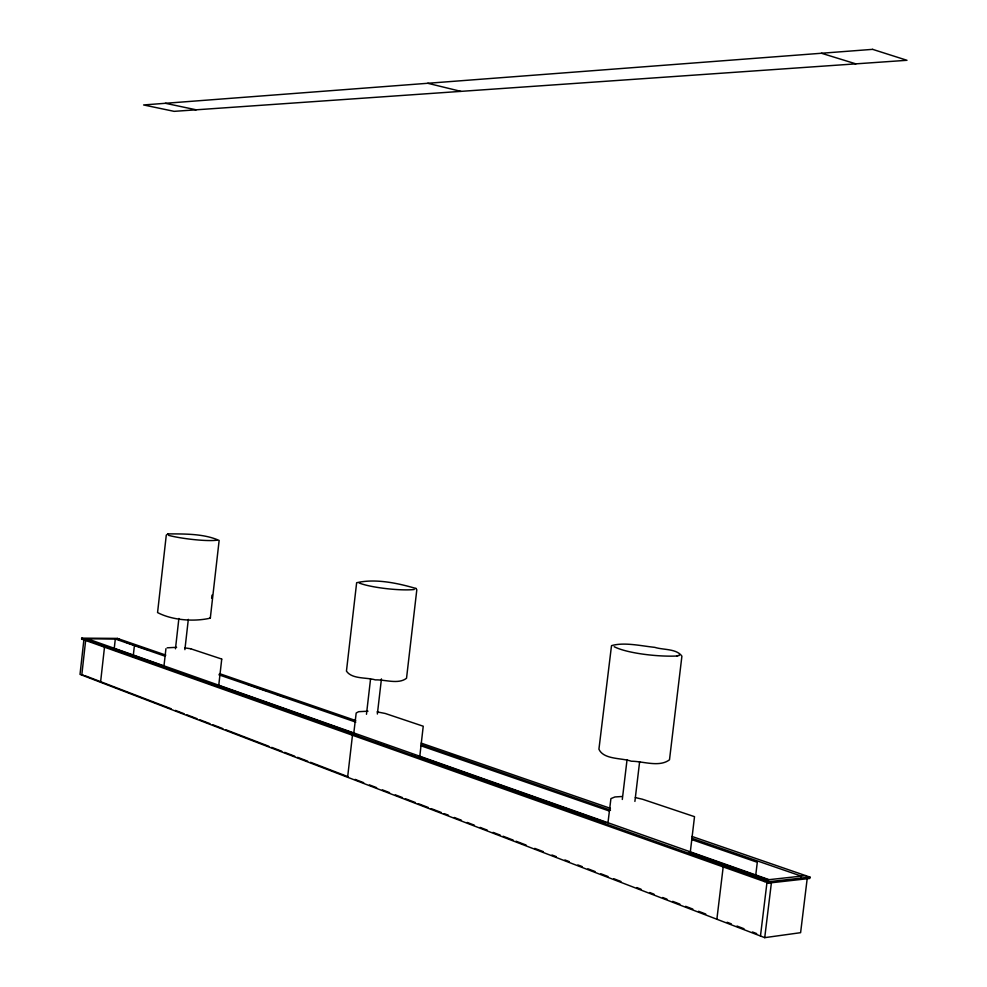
<?xml version="1.0" encoding="UTF-8"?>
<svg xmlns="http://www.w3.org/2000/svg" width="987" height="987" viewBox="0 0 987 987"><rect width="100%" height="100%" fill="white"/><g stroke="black" fill="none" stroke-linecap="round" stroke-linejoin="round"><path stroke-width="1.48" d="M221.73 659.143L218.695 685.817M691.961 836.445L809.969 877.11L809.809 878.455L768.663 883.069L81.613 639.033L81.711 638.145L117.342 638.404L165.816 655.109M87.3 639.687L87.399 638.799L769.107 879.676M100.563 682.276L104.585 646.362L97.331 643.783M114.184 649.002L115.306 638.996L164.989 656.17M117.256 639.28L117.342 638.404M119.045 639.897L119.143 639.021L83.476 638.774L83.377 639.662L85.992 639.675M134.306 646.485L133.307 655.368L162.238 665.596M164.039 665.398L165.927 648.706M175.464 648.792L178.881 618.479M184.89 649.656L188.32 619.367M211.65 598.171L211.983 595.149M210.354 617.726L219.139 540.457C203.988 533.634 184.754 533.942 167.987 533.881M347.609 777.262L352.581 734.279M353.691 733.958L356.184 713.009L358.651 711.689L368.003 711.195M366.473 714.28L370.532 679.155M377.367 714.02L381.438 678.908M419.709 757.017L423.238 726.222L385.214 713.465L377.096 711.886M607.967 822.85L610.916 798.619L614.901 796.965L622.106 796.497M622.303 799.47L627.041 759.768M634.9 801.419L639.638 761.656M690.209 852.83L694.515 816.668L642.475 799.236L635.332 797.582M716.87 919.242L723.335 865.722M755.66 875.827L757.3 862.28L691.825 839.604M764.382 881.551L764.555 880.17L805.688 875.642M760.471 936.009L767.121 881.243M768.663 883.069L768.836 881.687L809.969 877.11M83.352 675.046L81.785 675.059L85.733 639.675L83.969 639.045L80.021 674.38L764.728 937.65L771.402 882.76M801.136 877.468L801.308 876.123L691.986 838.333M807.181 878.751L800.605 932.678L764.728 937.65M216.881 540.222C205.506 541.641 179.585 538.384 168.555 535.336M168.135 533.831L166.285 535.102L157.562 612.557C172.256 620.329 194.118 621.896 210.243 618.158M414.232 589.51C400.771 590.991 371.643 587.833 359.219 583.046M678.859 655.726L679.192 655.146L676.798 656.071M210.206 618.318L210.404 617.566M611.496 645.708L598.924 749.207C603.637 759.78 621.736 757.757 631.298 761.224C643.154 761.224 659.279 767.553 669.494 759.793L681.906 656.158C676.502 648.484 663.215 650.075 654.739 647.349C640.995 645.917 624.438 641.994 611.693 645.584M167.136 647.817L176.624 647.324M677.008 656.01C657.539 656.935 626.955 653.258 614.173 646.707M81.613 639.033L89.04 639.082M184.84 647.867L190.676 648.755M165.384 103.29L196.154 109.804M427.741 83.278L460.904 91.372M190.701 648.767L221.717 659.045M821.443 53.249L855.852 63.859M219.459 673.603L355.764 720.572M421.153 743.112L610.422 808.341M124.51 641.784L136.798 646.029M138.168 646.497L148.309 650.001M246.91 684.053L265.75 690.567M275.904 694.071L283.158 696.575M450.146 754.241L460.337 757.769M218.892 674.8L355.813 722.126M421.313 744.778L610.497 810.167M421.19 745.864L608.893 810.87M416.132 588.523C397.502 583.046 375.319 578.382 356.64 582.737L346.449 671.123C352.051 679.389 366.621 677.181 375.356 679.895C384.992 679.475 398.403 684.657 406.533 678.242L416.81 589.807L415.959 588.425M114.233 648.619L131.937 654.887M218.658 685.546L351.754 732.613M418.476 756.202L605.981 822.516M688.84 851.806L754.253 874.938M755.709 875.457L768.417 879.948M81.711 638.145L768.836 881.687M106.041 646.867L116.195 650.47M130.691 655.615L146.644 661.265M166.951 668.47L177.092 672.061M187.246 675.663L191.601 677.205M200.299 680.29L222.05 688.001M236.559 693.145L252.512 698.796M269.907 704.965L282.961 709.591M306.167 717.82L313.422 720.399M354.025 734.784L358.367 736.327M375.751 742.495L388.779 747.11M411.949 755.326L416.304 756.869M484.37 781.001L494.499 784.591M517.682 792.808L522.024 794.35M84.697 675.564L171.133 708.752M175.439 710.406L184.063 713.724M186.938 714.822L196.993 718.684M199.867 719.794L209.935 723.656M212.81 724.754L222.865 728.616M225.739 729.726L268.859 746.283M271.733 747.381L281.788 751.243M284.663 752.353L294.718 756.215M297.593 757.313L307.66 761.174M310.535 762.285L347.893 776.633M355.086 779.385L363.709 782.703M369.459 784.912L376.639 787.663M382.388 789.871L389.569 792.635M395.318 794.843L402.511 797.607M405.386 798.705L415.441 802.567M418.315 803.677L428.383 807.539M431.257 808.637L441.312 812.498M444.187 813.609L448.493 815.262M454.242 817.47L461.435 820.234M467.184 822.43L474.365 825.194M480.114 827.402L487.307 830.166M493.056 832.374L500.236 835.125M503.111 836.236L513.166 840.097M516.041 841.195L526.108 845.057M534.732 848.376L543.356 851.682M551.98 855.001L556.286 856.654M564.909 859.961L569.215 861.614M577.839 864.933L582.157 866.586M587.907 868.794L595.087 871.558M600.836 873.766L608.029 876.518M613.778 878.726L620.959 881.49M636.763 887.56L641.081 889.213M649.705 892.519L654.011 894.185M662.635 897.491L666.953 899.145M672.702 901.353L679.883 904.117M685.632 906.325L692.812 909.076M698.562 911.285L705.754 914.048M727.123 922.253L731.342 923.881M736.981 926.04L744.013 928.742M752.452 931.975L756.671 933.603M872.619 49.35L143.596 104.955L174.119 111.346L906.979 60.293L872.619 49.35"/></g></svg>
